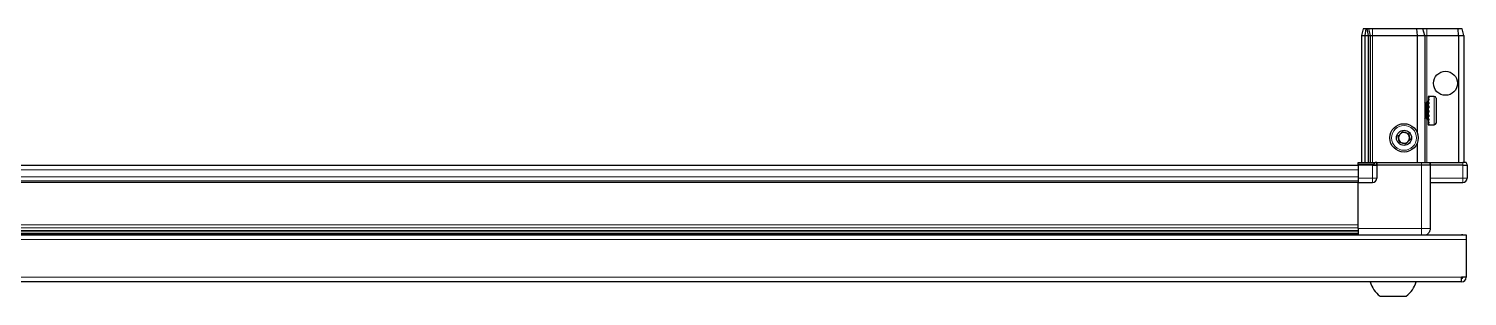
# Model space of a CAD drawing. Header units: millimetres. Extents: x 1256 to 5880, y -366 to 2004.
# Drawn here: x 2152 to 2812, y -366 to -243 of the extents above; entities that cross this region are included whole.
import ezdxf

# ---------------------------------------------------------------- set-up
doc = ezdxf.new("R2010")
doc.units = ezdxf.units.MM

msp = doc.modelspace()

# ---------------------------------------------------------------- linework, layer by layer
at = {"color": 7, "linetype": 'Continuous', "lineweight": 25}
for p, q in [((2764.79, -243.07), (2763.99, -246.07)), ((2765.94, -243.07), (2764.79, -243.07)), ((2765.94, -243.07), (2765.49, -246.07)), ((2766.44, -243.07), (2765.94, -243.07)), ((2766.44, -243.07), (2766.99, -246.07)), ((2767.18, -243.07), (2766.44, -243.07)), ((2767.18, -243.07), (2767.99, -246.07)), ((2768.99, -243.07), (2767.18, -243.07)), ((2789.16, -243.07), (2768.99, -243.07)), ((2789.16, -243.07), (2789.49, -246.07)), ((2792.18, -243.07), (2789.16, -243.07)), ((2792.99, -246.07), (2792.18, -243.07)), ((2793.99, -243.07), (2792.18, -243.07)), ((2808.33, -243.07), (2793.99, -243.07)), ((2808.49, -246.07), (2808.33, -243.07)), ((2810.18, -243.07), (2808.33, -243.07)), ((2810.99, -246.07), (2810.18, -243.07)), ((2763.99, -246.07), (2765.49, -246.07)), ((2763.99, -246.07), (2763.99, -304.37)), ((2765.49, -246.07), (2766.99, -246.07)), ((2765.49, -246.07), (2765.49, -304.37)), ((2766.99, -246.07), (2766.99, -304.37)), ((2766.99, -246.07), (2767.99, -246.07)), ((2767.99, -246.07), (2767.99, -304.37)), ((2767.99, -246.07), (2768.99, -246.07)), ((2768.99, -246.07), (2789.49, -246.07)), ((2789.49, -246.07), (2789.49, -290.57)), ((2789.49, -246.07), (2792.99, -246.07)), ((2792.99, -246.07), (2792.99, -304.37)), ((2792.99, -246.07), (2793.99, -246.07)), ((2793.99, -246.07), (2808.49, -246.07)), ((2808.49, -246.07), (2808.49, -304.37)), ((2808.49, -246.07), (2810.99, -246.07)), ((2810.99, -246.07), (2810.99, -304.37)), ((2793.02, -276.57), (2792.99, -276.57)), ((2793.5, -277.26), (2793.02, -276.57)), ((2793.02, -276.57), (2793.02, -284.57)), ((2793.99, -276.57), (2793.5, -277.26)), ((2793.5, -277.26), (2793.5, -283.88)), ((2793.99, -276.57), (2793.99, -284.57)), ((2794.49, -276.17), (2794.39, -276.17)), ((2794.39, -276.17), (2794.39, -284.97)), ((2797.39, -274.07), (2794.49, -274.07)), ((2794.99, -274.07), (2794.49, -274.07)), ((2794.49, -274.07), (2794.49, -274.12)), ((2794.49, -274.12), (2794.49, -274.4)), ((2794.99, -274.12), (2794.49, -274.12)), ((2794.99, -274.4), (2794.49, -274.4)), ((2794.49, -274.4), (2794.49, -274.68)), ((2794.99, -274.68), (2794.49, -274.68)), ((2794.49, -274.68), (2794.49, -275.34)), ((2794.99, -275.34), (2794.49, -275.34)), ((2794.49, -275.34), (2794.49, -275.81)), ((2794.49, -275.81), (2794.49, -276.79)), ((2794.99, -275.81), (2794.49, -275.81)), ((2794.99, -276.79), (2794.49, -276.79)), ((2794.49, -276.79), (2794.49, -277.41)), ((2794.99, -274.12), (2794.99, -274.07)), ((2794.99, -274.68), (2794.99, -274.4)), ((2794.99, -275.81), (2794.99, -275.34)), ((2794.99, -277.41), (2794.99, -276.79)), ((2798.19, -274.87), (2798.19, -286.27)), ((2794.49, -277.41), (2794.49, -278.61)), ((2794.99, -277.41), (2794.49, -277.41)), ((2794.99, -278.61), (2794.49, -278.61)), ((2794.49, -278.61), (2794.49, -279.24)), ((2794.99, -279.24), (2794.49, -279.24)), ((2794.49, -279.32), (2794.49, -280.62)), ((2794.99, -279.32), (2794.49, -279.32)), ((2794.99, -280.62), (2794.49, -280.62)), ((2794.99, -281.1), (2794.49, -281.1)), ((2794.49, -281.1), (2794.49, -281.36)), ((2794.49, -281.36), (2794.49, -282.62)), ((2794.99, -281.36), (2794.49, -281.36)), ((2794.99, -282.62), (2794.49, -282.62)), ((2794.49, -282.62), (2794.49, -283.31)), ((2794.49, -283.31), (2794.49, -284.43)), ((2794.99, -283.31), (2794.49, -283.31)), ((2794.99, -279.32), (2794.99, -278.61)), ((2794.99, -281.36), (2794.99, -280.62)), ((2794.99, -283.31), (2794.99, -282.62)), ((2792.99, -284.57), (2793.02, -284.57)), ((2793.02, -284.57), (2793.5, -283.88)), ((2793.5, -283.88), (2793.99, -284.57)), ((2794.39, -284.97), (2794.49, -284.97)), ((2794.99, -284.43), (2794.49, -284.43)), ((2794.49, -284.43), (2794.49, -285)), ((2794.49, -285), (2794.49, -285.86)), ((2794.99, -285), (2794.49, -285)), ((2794.99, -285.86), (2794.49, -285.86)), ((2794.49, -285.86), (2794.49, -286.25)), ((2794.49, -286.25), (2794.49, -286.77)), ((2794.99, -286.25), (2794.49, -286.25)), ((2794.99, -286.77), (2794.49, -286.77)), ((2794.49, -286.77), (2794.49, -286.95)), ((2794.49, -286.95), (2794.49, -287.07)), ((2794.99, -286.95), (2794.49, -286.95)), ((2794.49, -287.07), (2797.39, -287.07)), ((2794.99, -285), (2794.99, -284.43)), ((2794.99, -286.25), (2794.99, -285.86)), ((2794.99, -286.95), (2794.99, -286.77)), ((2789.49, -295.57), (2789.49, -304.37)), ((2762.49, -305.72), (2122.49, -305.72)), ((2762.49, -304.37), (2770.31, -304.37)), ((2762.49, -305.24), (2762.49, -304.37)), ((2768.99, -305.24), (2762.49, -305.24)), ((2762.49, -305.57), (2762.49, -305.24)), ((2768.99, -305.57), (2762.49, -305.57)), ((2762.49, -305.57), (2762.49, -311.57)), ((2768.99, -305.57), (2770.99, -305.57)), ((2770.99, -305.57), (2768.99, -305.57)), ((2770.99, -304.37), (2770.31, -304.37)), ((2770.99, -305.57), (2770.99, -304.37)), ((2770.99, -304.37), (2771.19, -304.37)), ((2771.19, -305.57), (2770.99, -305.57)), ((2770.99, -305.57), (2770.99, -311.57)), ((2771.19, -304.37), (2791.49, -304.37)), ((2791.49, -305.57), (2771.19, -305.57)), ((2791.49, -304.37), (2795.49, -304.37)), ((2795.49, -305.57), (2791.49, -305.57)), ((2795.49, -305.57), (2795.49, -304.37)), ((2795.49, -304.37), (2795.69, -304.37)), ((2795.69, -305.57), (2795.49, -305.57)), ((2795.49, -305.57), (2795.49, -334.57)), ((2795.69, -304.37), (2810.49, -304.37)), ((2810.49, -305.57), (2795.69, -305.57)), ((2811.99, -304.37), (2810.49, -304.37)), ((2810.49, -305.57), (2812.49, -305.57)), ((2812.49, -305.24), (2811.99, -304.37)), ((2812.49, -305.24), (2811.99, -304.37)), ((2812.49, -305.57), (2812.49, -305.24)), ((2812.49, -305.57), (2812.49, -305.24)), ((2812.49, -305.57), (2812.49, -305.57)), ((2812.49, -305.57), (2812.49, -311.57)), ((2762.49, -312.92), (2122.49, -312.92)), ((2762.49, -311.57), (2762.49, -313.57)), ((2762.49, -313.57), (2768.99, -313.57)), ((2762.49, -334.57), (2762.49, -313.57)), ((2795.49, -313.57), (2810.49, -313.57)), ((1462.49, -335.59), (2762.49, -335.59)), ((1462.49, -335.63), (2762.49, -335.63)), ((1412.99, -337.57), (2811.99, -337.57)), ((2736.37, -337.42), (1488.61, -337.42)), ((2730.99, -337.57), (2730.99, -337.42)), ((2731.16, -337.57), (2731.16, -337.42)), ((2731.37, -337.57), (2731.37, -337.42)), ((2731.93, -337.57), (2731.93, -337.42)), ((2732.35, -337.57), (2732.35, -337.42)), ((2733.25, -337.57), (2733.25, -337.42)), ((2733.83, -337.57), (2733.83, -337.42)), ((2734.98, -337.57), (2734.98, -337.42)), ((2735.67, -337.57), (2735.67, -337.42)), ((2736.95, -337.42), (2736.37, -337.42)), ((2736.95, -337.57), (2736.95, -337.42)), ((2736.96, -337.42), (2736.95, -337.42)), ((2737.69, -337.42), (2736.96, -337.42)), ((2737.13, -337.57), (2737.13, -337.42)), ((2737.63, -337.57), (2737.63, -337.42)), ((2737.69, -337.57), (2737.69, -337.42)), ((2738.61, -337.42), (2737.69, -337.42)), ((2737.69, -337.42), (2737.69, -337.42)), ((2762.49, -337.42), (2738.61, -337.42)), ((2738.98, -337.57), (2738.98, -337.42)), ((2739.69, -337.57), (2739.69, -337.42)), ((2740.86, -337.57), (2740.86, -337.42)), ((2741.47, -337.57), (2741.47, -337.42)), ((2742.41, -337.57), (2742.41, -337.42)), ((2742.86, -337.57), (2742.86, -337.42)), ((2743.48, -337.57), (2743.48, -337.42)), ((2743.73, -337.57), (2743.73, -337.42)), ((2743.97, -337.57), (2743.97, -337.42)), ((2743.99, -337.57), (2743.99, -337.42)), ((2796.99, -337.47), (2809.89, -337.47)), ((2796.99, -337.47), (2796.99, -337.57)), ((2811.99, -337.57), (2811.99, -339.67)), ((2811.99, -339.67), (2811.99, -356.97)), ((2809.89, -359.07), (1415.09, -359.07)), ((2811.99, -356.97), (2809.89, -356.97)), ((2809.89, -359.07), (2809.89, -356.97)), ((2772.49, -365.67), (2784.49, -365.67))]:
    msp.add_line(p, q, dxfattribs=at)
at = {"color": 8, "linetype": 'Continuous', "lineweight": 18}
for p, q in [((2768.99, -243.07), (2768.99, -246.07)), ((2793.99, -246.07), (2793.99, -243.07)), ((2768.99, -246.07), (2768.99, -304.37)), ((2793.99, -246.07), (2793.99, -276.57)), ((2797.39, -274.07), (2797.39, -287.07)), ((2793.99, -284.57), (2793.99, -304.37)), ((2762.49, -307.72), (2122.49, -307.72)), ((2768.99, -305.57), (2768.99, -305.24)), ((2768.99, -305.57), (2768.99, -311.57)), ((2771.19, -304.37), (2771.19, -305.57)), ((2791.49, -305.57), (2791.49, -304.37)), ((2791.49, -305.57), (2791.49, -334.57)), ((2795.69, -304.37), (2795.69, -305.57)), ((2810.49, -305.57), (2810.49, -304.37)), ((2810.49, -305.57), (2810.49, -311.57)), ((2762.49, -310.92), (2122.49, -310.92)), ((2762.49, -313.57), (2122.49, -313.57)), ((2768.99, -311.57), (2762.49, -311.57)), ((2768.99, -311.57), (2768.99, -313.57)), ((2770.99, -311.57), (2768.99, -311.57)), ((2810.49, -311.57), (2795.49, -311.57)), ((2812.49, -311.57), (2810.49, -311.57)), ((2810.49, -313.57), (2810.49, -311.57)), ((1462.49, -332.97), (2762.49, -332.97)), ((2762.49, -334.39), (1462.49, -334.39)), ((2791.49, -334.57), (2762.49, -334.57)), ((2811.99, -339.67), (1412.99, -339.67)), ((1462.49, -336.83), (2762.49, -336.83)), ((2809.89, -337.57), (2809.89, -337.47)), ((2809.89, -356.97), (1415.09, -356.97))]:
    msp.add_line(p, q, dxfattribs=at)
at = {"color": 7, "linetype": 'Continuous', "lineweight": 25, "flags": 128}
msp.add_lwpolyline([(2810.53, -337.57), (2810.3, -337.51), (2809.89, -337.47)], dxfattribs=at)
at = {"color": 7, "linetype": 'Continuous', "lineweight": 25}
for centre, radius in [((2802.49, -268.07), 5.5), ((2783.49, -293.07), 6.5), ((2783.49, -293.07), 3.46)]:
    msp.add_circle(centre, radius, dxfattribs=at)
at = {"color": 8, "linetype": 'Continuous', "lineweight": 18}
msp.add_circle((2783.49, -293.07), 5.7, dxfattribs=at)
at = {"color": 7, "linetype": 'Continuous', "lineweight": 25}
for centre, radius, start, end in [((2793.99, -276.17), 0.4, 270, 360), ((2797.39, -274.87), 0.8, 360, 90), ((2793.99, -284.97), 0.4, 0, 90), ((2797.39, -286.27), 0.8, 270, 0), ((2783.49, -293.07), 2.5, 134.67671, 194.67671), ((2783.49, -293.07), 2.5, 194.67671, 254.67671), ((2783.49, -293.07), 2.5, 74.67671, 134.67671), ((2783.49, -293.07), 2.5, 254.67671, 314.67671), ((2783.49, -293.07), 2.5, 14.67671, 74.67671), ((2783.49, -293.07), 2.5, 314.67671, 14.67671), ((2768.99, -311.57), 2, 270, 0), ((2810.49, -311.57), 2, 270, 0), ((2779.51, -356.05), 11.91, 194.70035, 233.8734), ((2777.46, -356.05), 11.91, 306.1266, 345.29965), ((2809.89, -356.97), 2.1, 270, 0), ((2809.89, -356.97), 0.6, 270, 0)]:
    msp.add_arc(centre, radius, start, end, dxfattribs=at)
msp.add_ellipse((2768.99, -301.77), major_axis=(0, 3.46), ratio=0.57735, start_param=3.141593, end_param=3.864327, dxfattribs=at)
for points, knots in [([(2780.7, -292.31), (2781.07, -291.94), (2781.76, -291.27), (2782.44, -290.59), (2782.76, -290.28)], [0, 0, 0, 0, 0.534686, 1, 1, 1, 1]), ([(2782.76, -290.28), (2783.25, -290.41), (2784.18, -290.67), (2785.11, -290.92), (2785.54, -291.04)], [0, 0, 0, 0, 0.534686, 1, 1, 1, 1]), ([(2781.44, -295.1), (2781.35, -294.77), (2781.14, -293.97), (2780.89, -293.01), (2780.74, -292.43), (2780.7, -292.31)], [0, 0, 0, 0, 0.362901, 0.866875, 1, 1, 1, 1]), ([(2784.22, -295.86), (2783.72, -295.73), (2782.79, -295.47), (2781.87, -295.22), (2781.44, -295.1)], [0, 0, 0, 0, 0.534686, 1, 1, 1, 1]), ([(2786.27, -293.83), (2785.91, -294.19), (2785.22, -294.87), (2784.54, -295.55), (2784.22, -295.86)], [0, 0, 0, 0, 0.534686, 1, 1, 1, 1]), ([(2785.54, -291.04), (2785.57, -291.16), (2785.72, -291.74), (2785.98, -292.7), (2786.19, -293.5), (2786.27, -293.83)], [0, 0, 0, 0, 0.133125, 0.637099, 1, 1, 1, 1]), ([(2762.49, -334.57), (2762.49, -334.96), (2762.49, -335.76), (2762.49, -336.77), (2762.49, -337.4), (2762.49, -337.56), (2762.49, -337.57)], [0, 0, 0, 0, 0.3255201, 0.6510403, 0.9765604, 1, 1, 1, 1]), ([(2795.49, -334.57), (2795.44, -335.01), (2795.37, -335.69), (2794.93, -336.5), (2794.48, -337.05), (2794.07, -337.42), (2793.81, -337.55), (2793.77, -337.57)], [0, 0, 0, 0, 0.363018, 0.558438, 0.758004, 0.95757, 1, 1, 1, 1])]:
    msp.add_open_spline(points, degree=3, knots=knots, dxfattribs=at)
at = {"color": 8, "linetype": 'Continuous', "lineweight": 18}
msp.add_open_spline([(2791.49, -334.57), (2791.49, -335.01), (2791.49, -335.69), (2791.49, -336.5), (2791.49, -337.05), (2791.49, -337.42), (2791.49, -337.55), (2791.49, -337.57)], degree=3, knots=[0, 0, 0, 0, 0.363018, 0.558438, 0.758004, 0.95757, 1, 1, 1, 1], dxfattribs=at)
msp.add_open_spline([(2795.49, -334.57), (2795.43, -334.57), (2795.31, -334.57), (2794.38, -334.57), (2793.06, -334.57), (2792.01, -334.57), (2791.49, -334.57)], degree=3, dxfattribs=at)

doc.saveas('drawing.dxf')
